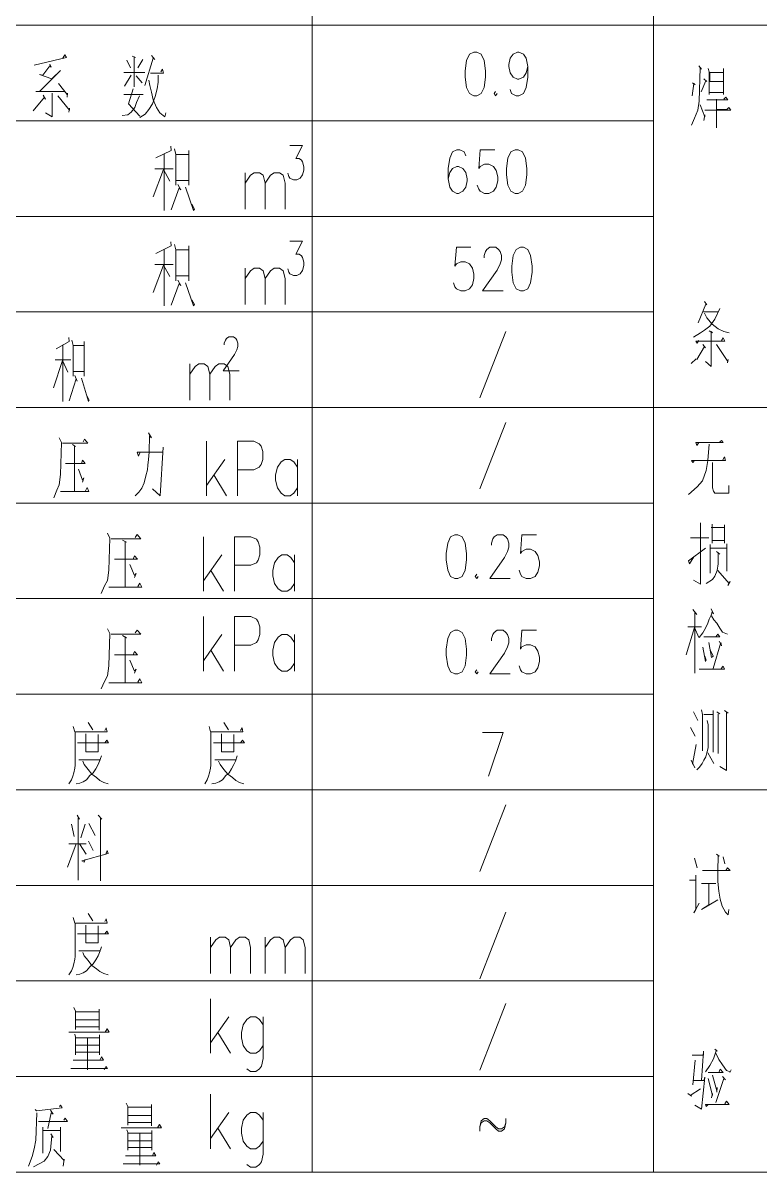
# Model space of a CAD drawing. Header units: millimetres. Extents: x 0 to 829, y 0 to 586.
# Drawn here: x 650.5 to 703.7, y 416.1 to 499 of the extents above; entities that cross this region are included whole.
import ezdxf

# ---------------------------------------------------------------- set-up
doc = ezdxf.new("R2010")
doc.units = ezdxf.units.MM

msp = doc.modelspace()

# ---------------------------------------------------------------- linework, layer by layer
at = {"color": 0, "lineweight": 0}
for points in [[(696.012917, 567.887556), (696.012917, 416.055528)], [(671.367861, 560.983694), (671.367861, 416.055528)], [(769.958667, 498.873639), (622.070694, 498.873639)], [(651.284222, 496.005556), (653.630194, 496.545306), (653.492611, 496.742861), (653.355028, 496.495917)], [(658.375056, 496.644083), (658.614944, 496.545306), (658.512639, 496.594694), (658.512639, 494.425111), (658.512639, 495.462278), (657.754167, 495.462278), (659.271111, 495.462278)], [(657.994056, 496.34775), (658.237472, 495.808)], [(659.133528, 496.397139), (658.787806, 495.808)], [(659.754417, 496.693472), (659.997833, 496.397139), (659.892, 496.495917), (659.271111, 494.523889)], [(686.932417, 495.889139), (686.830111, 495.437583), (686.618444, 495.137722), (686.300944, 494.989556), (686.198639, 494.989556), (685.881139, 495.137722), (685.673, 495.437583), (685.567167, 495.889139), (685.567167, 496.040833), (685.673, 496.492389), (685.881139, 496.79225), (686.198639, 496.940417), (686.300944, 496.940417), (686.618444, 496.79225), (686.830111, 496.492389), (686.932417, 495.889139), (686.932417, 495.137722), (686.830111, 494.386306), (686.618444, 493.938278), (686.300944, 493.786583), (686.092806, 493.786583), (685.775306, 493.938278), (685.673, 494.238139)], [(652.423694, 496.054944), (652.526, 495.857389), (652.423694, 495.956167), (651.905111, 495.264722), (651.665222, 495.314111), (652.561278, 495.017778), (653.182167, 495.610444), (651.665222, 494.082917), (651.421806, 494.082917), (653.492611, 494.082917), (653.044583, 494.672056), (653.665472, 493.885361), (653.70075, 493.984139), (653.665472, 493.687806)], [(659.687389, 495.412889), (660.618722, 495.412889), (660.548167, 495.709222), (660.445861, 495.511667)], [(699.283167, 495.952639), (699.487778, 495.705694), (699.385472, 495.804472), (699.318444, 493.387944), (699.212611, 492.745889), (698.972722, 492.15675), (698.764583, 491.662861)], [(699.971083, 495.755083), (700.041639, 495.508139), (700.041639, 493.881833), (700.041639, 494.03), (701.075278, 494.03), (701.075278, 493.881833), (701.075278, 495.755083), (701.075278, 495.45875), (700.076917, 495.45875), (700.076917, 494.816694), (701.043528, 494.816694)], [(658.3045, 495.264722), (657.821194, 494.4745)], [(658.650222, 495.215333), (659.09825, 494.721444)], [(660.237722, 495.264722), (660.237722, 494.770833), (660.170694, 494.276944), (660.029583, 493.737194), (659.824972, 493.193917), (659.581556, 492.798806), (659.306389, 492.453083), (658.925389, 492.209667)], [(659.581556, 494.919), (659.652111, 494.523889), (659.754417, 494.033528), (659.892, 493.49025), (660.135417, 492.946972), (660.375306, 492.551861), (660.721028, 492.259056), (660.791583, 492.551861)], [(698.835139, 494.717917), (699.03975, 494.56975), (698.937444, 494.668528), (698.799861, 493.783056)], [(699.660639, 495.01425), (699.868778, 494.816694), (699.798222, 494.866083), (699.456028, 494.079389)], [(651.940389, 493.835972), (652.11325, 493.539639), (652.042694, 493.687806), (651.213667, 492.700028)], [(652.596556, 493.984139), (652.596556, 492.259056), (652.11325, 492.551861)], [(653.009306, 493.786583), (653.838333, 492.749417), (653.838333, 492.897583), (653.803056, 492.60125)], [(658.893639, 493.786583), (658.6855, 493.292694), (658.547917, 492.946972), (658.3045, 492.60125), (658.064611, 492.403694), (657.648333, 492.357833)], [(657.754167, 493.885361), (659.168806, 493.885361)], [(658.442083, 494.276944), (658.099889, 493.193917), (658.925389, 492.308444)], [(684.618194, 494.086444), (684.515889, 493.938278), (684.618194, 493.786583), (684.724028, 493.938278)], [(699.385472, 493.141), (699.731194, 492.255528), (699.731194, 492.403694), (699.660639, 492.008583)], [(699.731194, 492.745889), (701.593861, 492.745889), (701.456278, 492.943444), (701.318694, 492.795278), (700.560222, 492.795278), (700.560222, 493.536111), (700.560222, 491.465306)], [(699.868778, 493.486722), (701.385722, 493.486722), (701.248139, 493.684278), (701.110556, 493.536111)], [(696.012917, 491.969778), (622.070694, 491.969778)], [(661.151417, 490.138861), (661.183167, 489.842528), (660.078972, 489.29925)], [(661.426583, 489.941306), (661.528889, 489.546194), (661.528889, 487.327222), (661.528889, 487.672944), (662.460222, 487.672944), (662.460222, 487.327222), (662.460222, 489.842528), (662.460222, 489.546194), (661.528889, 489.546194)], [(669.76625, 490.181194), (670.669361, 490.181194), (670.179, 489.242806), (670.422417, 489.242806), (670.588222, 489.126389), (670.669361, 489.009972), (670.754028, 488.657194), (670.754028, 488.420833), (670.669361, 488.071583), (670.507083, 487.835222), (670.260139, 487.718806), (670.013194, 487.718806), (669.76625, 487.835222), (669.685111, 487.951639), (669.603972, 488.188)], [(682.455667, 489.436833), (682.349833, 489.736694), (682.032333, 489.888389), (681.824194, 489.888389), (681.506694, 489.736694), (681.298556, 489.285139), (681.192722, 488.53725), (681.192722, 487.785833), (681.298556, 487.182583), (681.506694, 486.882722), (681.824194, 486.731028), (681.930028, 486.731028), (682.244, 486.882722), (682.455667, 487.182583), (682.557972, 487.634139), (682.557972, 487.785833), (682.455667, 488.233861), (682.244, 488.53725), (681.930028, 488.685417), (681.824194, 488.685417), (681.506694, 488.53725), (681.298556, 488.233861), (681.192722, 487.785833)], [(684.558222, 489.888389), (683.506944, 489.888389), (683.401111, 488.53725), (683.506944, 488.685417), (683.820917, 488.837111), (684.138417, 488.837111), (684.452389, 488.685417), (684.664056, 488.385556), (684.766361, 487.934), (684.766361, 487.634139), (684.664056, 487.182583), (684.452389, 486.882722), (684.138417, 486.731028), (683.820917, 486.731028), (683.506944, 486.882722), (683.401111, 487.034417), (683.295278, 487.334278)], [(660.011944, 488.512556), (661.324278, 488.512556), (660.668111, 488.512556), (660.668111, 489.595583), (660.668111, 485.503361)], [(659.874361, 486.491139), (660.632833, 488.463167), (661.080861, 487.623556)], [(666.520694, 485.602139), (666.520694, 488.230333)], [(666.520694, 487.478917), (666.915806, 488.043361), (667.176861, 488.230333), (667.571972, 488.230333), (667.836556, 488.043361), (667.967083, 487.478917), (667.967083, 485.602139)], [(667.967083, 487.478917), (668.362194, 488.043361), (668.62325, 488.230333), (669.018361, 488.230333), (669.279417, 488.043361), (669.413472, 487.478917), (669.413472, 485.602139)], [(661.666472, 487.376611), (661.874611, 486.9815), (661.772306, 487.129667), (661.183167, 485.55275)], [(662.220333, 487.179056), (662.805944, 485.503361), (662.8765, 485.602139), (662.668361, 485.947861)], [(696.012917, 485.069444), (622.070694, 485.069444)], [(661.151417, 483.235), (661.183167, 482.942194), (660.078972, 482.398917)], [(661.426583, 483.037444), (661.528889, 482.645861), (661.528889, 480.426889), (661.528889, 480.772611), (662.460222, 480.772611), (662.460222, 480.426889), (662.460222, 482.942194), (662.460222, 482.645861), (661.528889, 482.645861)], [(669.76625, 483.280861), (670.669361, 483.280861), (670.179, 482.342472), (670.422417, 482.342472), (670.588222, 482.226056), (670.669361, 482.106111), (670.754028, 481.756861), (670.754028, 481.5205), (670.669361, 481.167722), (670.507083, 480.934889), (670.260139, 480.814944), (670.013194, 480.814944), (669.76625, 480.934889), (669.685111, 481.051306), (669.603972, 481.287667)], [(660.011944, 481.608694), (661.324278, 481.608694), (660.668111, 481.608694), (660.668111, 482.69525), (660.668111, 478.603028)], [(682.836667, 482.839889), (681.785389, 482.839889), (681.679556, 481.48875), (681.785389, 481.640444), (682.099361, 481.788611), (682.416861, 481.788611), (682.730833, 481.640444), (682.9425, 481.337056), (683.048333, 480.889028), (683.048333, 480.585639), (682.9425, 480.137611), (682.730833, 479.834222), (682.416861, 479.686056), (682.099361, 479.686056), (681.785389, 479.834222), (681.679556, 479.985917), (681.573722, 480.285778)], [(683.782111, 482.088472), (683.782111, 482.240167), (683.887944, 482.540028), (683.993778, 482.691722), (684.201917, 482.839889), (684.62525, 482.839889), (684.833389, 482.691722), (684.939222, 482.540028), (685.045056, 482.240167), (685.045056, 481.940306), (684.939222, 481.640444), (684.731083, 481.188889), (683.676278, 479.686056), (685.150889, 479.686056)], [(659.874361, 479.587278), (660.632833, 481.559306), (661.080861, 480.723222)], [(666.520694, 478.701806), (666.520694, 481.33)], [(666.520694, 480.578583), (666.915806, 481.143028), (667.176861, 481.33), (667.571972, 481.33), (667.836556, 481.143028), (667.967083, 480.578583), (667.967083, 478.701806)], [(667.967083, 480.578583), (668.362194, 481.143028), (668.62325, 481.33), (669.018361, 481.33), (669.279417, 481.143028), (669.413472, 480.578583), (669.413472, 478.701806)], [(661.666472, 480.476278), (661.874611, 480.081167), (661.772306, 480.229333), (661.183167, 478.652417)], [(662.220333, 480.278722), (662.805944, 478.603028), (662.8765, 478.701806), (662.668361, 479.047528)], [(699.695917, 478.924056), (699.868778, 478.677111), (699.798222, 478.7265), (699.247889, 477.396528)], [(696.012917, 478.169111), (622.070694, 478.169111)], [(699.628889, 478.183222), (700.697806, 478.183222), (700.800111, 478.430167), (700.454389, 477.643472), (700.076917, 477.149583), (699.695917, 476.85325), (699.42075, 476.655694), (698.902167, 476.359361)], [(699.695917, 478.084444), (699.868778, 477.74225), (700.249778, 477.29775), (700.697806, 476.952028), (701.110556, 476.754472), (701.491556, 476.655694)], [(665.021389, 475.794917), (665.021389, 475.911333), (665.102528, 476.144167), (665.187194, 476.264111), (665.349472, 476.380528), (665.677556, 476.380528), (665.843361, 476.264111), (665.9245, 476.144167), (666.009167, 475.911333), (666.009167, 475.674972), (665.9245, 475.442139), (665.762222, 475.089361), (664.94025, 473.914611), (666.090306, 473.914611)], [(685.359028, 476.765056), (683.468139, 471.956694)], [(700.041639, 476.803861), (700.281528, 476.655694), (700.179222, 476.754472), (700.179222, 474.239167), (699.766472, 474.584889)], [(652.808222, 474.708361), (653.930056, 474.708361), (653.369139, 474.708361), (653.369139, 475.791389), (653.369139, 471.702694)], [(653.781889, 476.334667), (653.813639, 476.038333), (652.868194, 475.498583)], [(654.01825, 476.137111), (654.109972, 475.742), (654.109972, 473.526556), (654.109972, 473.86875), (654.90725, 473.86875), (654.90725, 473.526556), (654.90725, 476.038333), (654.90725, 475.742), (654.109972, 475.742)], [(699.283167, 476.112417), (699.177333, 475.918389), (699.075028, 476.066556), (701.181111, 476.066556), (701.043528, 476.309972), (700.937694, 476.112417)], [(699.593611, 475.819611), (699.766472, 475.572667), (699.695917, 475.671444), (699.145583, 474.733056)], [(700.560222, 475.819611), (701.385722, 474.584889), (701.421, 474.733056), (701.353972, 474.486111)], [(699.110306, 474.782444), (698.729306, 474.436722)], [(652.688278, 472.686944), (653.340917, 474.658972), (653.725444, 473.819361)], [(662.523722, 471.801472), (662.523722, 474.429667)], [(662.523722, 473.67825), (662.918833, 474.242694), (663.179889, 474.429667), (663.575, 474.429667), (663.839583, 474.242694), (663.970111, 473.67825), (663.970111, 471.801472)], [(663.970111, 473.67825), (664.365222, 474.242694), (664.626278, 474.429667), (665.021389, 474.429667), (665.285972, 474.242694), (665.4165, 473.67825), (665.4165, 471.801472)], [(654.226389, 473.575944), (654.402778, 473.180833), (654.314583, 473.329), (653.813639, 471.752083)], [(654.699111, 473.378389), (655.203583, 471.702694), (655.263556, 471.801472), (655.083639, 472.143667)], [(769.958667, 471.26525), (622.070694, 471.26525)], [(685.359028, 470.196333), (683.468139, 465.387972)], [(653.104556, 469.088611), (653.252722, 468.742889), (653.19275, 466.425139), (653.104556, 465.687833), (652.924639, 465.292722), (652.720028, 464.749444)], [(653.340917, 468.6935), (655.171833, 468.6935), (654.935472, 468.989833), (654.819056, 468.792278)], [(659.535694, 469.434333), (659.772056, 469.088611), (659.623889, 469.236778), (659.595667, 468.054972), (659.535694, 467.511694), (659.507472, 467.116583), (659.475722, 466.770861), (659.359306, 466.326361), (659.239361, 465.836), (659.062972, 465.440889), (658.854833, 465.144556), (658.59025, 464.897611)], [(699.283167, 468.732306), (699.145583, 468.53475), (699.075028, 468.732306), (701.043528, 468.732306), (700.937694, 468.880472), (700.800111, 468.781694)], [(654.05, 468.594722), (654.286361, 468.446556), (654.198167, 468.495944), (654.198167, 465.193944), (653.19275, 465.193944), (655.231806, 465.193944), (655.115389, 465.490278), (654.995444, 465.243333)], [(658.914806, 468.005583), (658.826611, 467.758639), (658.738417, 468.054972), (660.569333, 468.054972)], [(660.601083, 468.397167), (660.392944, 464.897611), (659.832028, 465.3915)], [(663.73375, 464.897611), (663.73375, 468.841667)], [(665.970361, 464.897611), (665.970361, 468.841667), (667.152167, 468.841667), (667.547278, 468.654694), (667.677806, 468.467722), (667.808333, 468.09025), (667.808333, 467.525806), (667.677806, 467.151861), (667.547278, 466.964889), (667.152167, 466.777917), (665.970361, 466.777917)], [(700.041639, 468.633528), (699.939333, 467.451722), (699.8335, 466.710889), (699.558333, 465.973583), (699.177333, 465.529083), (698.556444, 464.985806)], [(653.545528, 467.215361), (654.967222, 467.215361), (654.787306, 467.462306), (654.699111, 467.215361)], [(665.049611, 467.525806), (663.73375, 465.649028)], [(670.306, 466.964889), (670.044944, 467.338833), (669.780361, 467.525806), (669.38525, 467.525806), (669.124194, 467.338833), (668.859611, 466.964889), (668.729083, 466.400444), (668.729083, 466.0265), (668.859611, 465.462056), (669.124194, 465.084583), (669.38525, 464.897611), (669.780361, 464.897611), (670.044944, 465.084583), (670.306, 465.462056)], [(670.306, 467.525806), (670.306, 464.897611)], [(698.972722, 467.451722), (698.866889, 467.303556), (698.764583, 467.451722), (701.216389, 467.451722), (701.145833, 467.698667), (701.00825, 467.451722)], [(700.281528, 467.303556), (700.281528, 465.479694), (700.352083, 465.23275), (700.454389, 465.084583), (701.456278, 465.084583), (701.456278, 465.627861)], [(654.4945, 466.82025), (654.787306, 466.033556), (654.879028, 466.181722), (654.787306, 465.885389)], [(664.259389, 466.400444), (665.180139, 464.897611)], [(696.012917, 464.364917), (622.070694, 464.364917)], [(698.694028, 461.860194), (700.006361, 461.860194), (699.42075, 461.860194), (699.42075, 462.943222), (699.42075, 458.508806), (698.902167, 458.801611)], [(700.249778, 462.844444), (700.249778, 461.465083), (700.249778, 461.662639), (701.145833, 461.662639), (701.145833, 461.465083), (701.145833, 462.795056), (701.145833, 462.5975), (700.179222, 462.5975)], [(656.575889, 462.188278), (656.74875, 461.842556), (656.681722, 459.524806), (656.575889, 458.783972), (656.371278, 458.392389), (656.127861, 457.849111)], [(657.680083, 461.694389), (657.958778, 461.546222), (657.852944, 461.595611), (657.852944, 458.293611), (656.681722, 458.293611), (659.062972, 458.293611), (658.921861, 458.589944), (658.784278, 458.343)], [(656.854583, 461.793167), (658.992417, 461.793167), (658.71725, 462.0895), (658.579667, 461.891944)], [(663.522083, 457.997278), (663.522083, 461.941333)], [(665.758694, 457.997278), (665.758694, 461.941333), (666.9405, 461.941333), (667.335611, 461.754361), (667.466139, 461.563861), (667.596667, 461.189917), (667.596667, 460.625472), (667.466139, 460.251528), (667.335611, 460.061028), (666.9405, 459.874056), (665.758694, 459.874056)], [(684.30775, 461.331028), (684.30775, 461.479194), (684.413583, 461.779056), (684.519417, 461.93075), (684.731083, 462.082444), (685.150889, 462.082444), (685.359028, 461.93075), (685.464861, 461.779056), (685.570694, 461.479194), (685.570694, 461.179333), (685.464861, 460.879472), (685.256722, 460.427917), (684.201917, 458.925083), (685.676528, 458.925083)], [(687.567417, 462.082444), (686.516139, 462.082444), (686.410306, 460.727778), (686.516139, 460.879472), (686.833639, 461.027639), (687.147611, 461.027639), (687.465111, 460.879472), (687.67325, 460.579611), (687.779083, 460.128056), (687.779083, 459.828194), (687.67325, 459.376639), (687.465111, 459.076778), (687.147611, 458.925083), (686.833639, 458.925083), (686.516139, 459.076778), (686.410306, 459.224944), (686.308, 459.528333)], [(700.112194, 459.2955), (700.112194, 461.366306), (700.112194, 461.119361), (701.318694, 461.119361), (701.318694, 461.415694), (701.318694, 459.443667)], [(664.837944, 460.625472), (663.522083, 458.748694)], [(670.094333, 460.061028), (669.833278, 460.4385), (669.568694, 460.625472), (669.177111, 460.625472), (668.912528, 460.4385), (668.651472, 460.061028), (668.517417, 459.500111), (668.517417, 459.122639), (668.651472, 458.561722), (668.912528, 458.18425), (669.177111, 457.997278), (669.568694, 457.997278), (669.833278, 458.18425), (670.094333, 458.561722)], [(670.094333, 460.625472), (670.094333, 457.997278)], [(698.937444, 460.480833), (698.627, 459.986944), (698.556444, 460.1845), (699.766472, 461.119361)], [(700.560222, 460.872417), (700.800111, 460.674861), (700.697806, 460.773639), (700.697806, 459.986944), (700.62725, 459.493056), (700.454389, 459.097944), (700.281528, 458.851), (699.8335, 458.558194)], [(657.094472, 460.315028), (658.752528, 460.315028), (658.544389, 460.561972), (658.442083, 460.315028)], [(658.198667, 459.919917), (658.544389, 459.129694), (658.646694, 459.277861), (658.544389, 458.981528)], [(664.047722, 459.500111), (664.968472, 457.997278)], [(683.256472, 459.224944), (683.150639, 459.076778), (683.256472, 458.925083), (683.362306, 459.076778)], [(700.662528, 459.493056), (701.491556, 458.558194), (701.558583, 458.702833), (701.385722, 458.410028)], [(696.012917, 457.464583), (622.070694, 457.464583)], [(698.866889, 456.670833), (699.145583, 456.325111), (699.008, 456.473278), (699.008, 452.084722)], [(700.179222, 456.720222), (700.352083, 456.3745), (700.249778, 456.522667), (700.179222, 456.275722), (700.041639, 455.979389), (699.939333, 455.683056), (699.766472, 455.337333), (699.593611, 454.991611), (699.318444, 454.649417)], [(663.522083, 452.236417), (663.522083, 456.176944)], [(665.758694, 452.236417), (665.758694, 456.176944), (666.9405, 456.176944), (667.335611, 455.989972), (667.466139, 455.803), (667.596667, 455.429056), (667.596667, 454.864611), (667.466139, 454.487139), (667.335611, 454.300167), (666.9405, 454.113194), (665.758694, 454.113194)], [(700.2145, 456.226333), (700.387361, 455.93), (700.591972, 455.683056), (700.800111, 455.337333), (701.00825, 455.041), (701.353972, 454.892833)], [(656.575889, 455.284417), (656.74875, 454.942222), (656.681722, 452.624472), (656.575889, 451.883639), (656.371278, 451.488528), (656.127861, 450.948778)], [(657.680083, 454.794056), (657.958778, 454.645889), (657.852944, 454.695278), (657.852944, 451.38975), (656.681722, 451.38975), (659.062972, 451.38975), (658.921861, 451.686083), (658.784278, 451.439139)], [(656.854583, 454.892833), (658.992417, 454.892833), (658.71725, 455.185639), (658.579667, 454.991611)], [(664.837944, 454.864611), (663.522083, 452.984306)], [(670.094333, 454.300167), (669.833278, 454.677639), (669.568694, 454.864611), (669.177111, 454.864611), (668.912528, 454.677639), (668.651472, 454.300167), (668.517417, 453.735722), (668.517417, 453.361778), (668.651472, 452.797333), (668.912528, 452.423389), (669.177111, 452.236417), (669.568694, 452.236417), (669.833278, 452.423389), (670.094333, 452.797333)], [(670.094333, 454.864611), (670.094333, 452.236417)], [(684.30775, 454.427167), (684.30775, 454.578861), (684.413583, 454.878722), (684.519417, 455.030417), (684.731083, 455.178583), (685.150889, 455.178583), (685.359028, 455.030417), (685.464861, 454.878722), (685.570694, 454.578861), (685.570694, 454.279), (685.464861, 453.979139), (685.256722, 453.527583), (684.201917, 452.02475), (685.676528, 452.02475)], [(687.567417, 455.178583), (686.516139, 455.178583), (686.410306, 453.827444), (686.516139, 453.979139), (686.833639, 454.127306), (687.147611, 454.127306), (687.465111, 453.979139), (687.67325, 453.67575), (687.779083, 453.227722), (687.779083, 452.924333), (687.67325, 452.476306), (687.465111, 452.176444), (687.147611, 452.02475), (686.833639, 452.02475), (686.516139, 452.176444), (686.410306, 452.324611), (686.308, 452.624472)], [(698.383583, 453.414694), (698.972722, 455.386722), (699.283167, 454.649417)], [(698.489417, 455.436111), (699.487778, 455.436111)], [(699.660639, 454.698806), (700.800111, 454.698806), (700.662528, 454.892833), (700.524944, 454.698806)], [(699.593611, 453.957972), (699.766472, 452.924333), (699.8335, 453.019583), (699.731194, 453.315917)], [(700.006361, 454.303694), (700.2145, 453.217139), (700.316806, 453.315917), (700.143944, 453.711028)], [(700.764833, 454.402472), (700.937694, 454.05675), (700.870667, 454.303694), (700.316806, 452.430444)], [(657.094472, 453.411167), (658.752528, 453.411167), (658.544389, 453.658111), (658.442083, 453.411167)], [(664.047722, 453.735722), (664.968472, 452.236417)], [(658.198667, 453.019583), (658.544389, 452.229361), (658.646694, 452.377528), (658.544389, 452.081194)], [(683.256472, 452.324611), (683.150639, 452.176444), (683.256472, 452.02475), (683.362306, 452.176444)], [(699.318444, 452.381056), (701.145833, 452.381056), (701.043528, 452.578611), (700.905944, 452.430444)], [(696.012917, 450.560722), (622.070694, 450.560722)], [(698.902167, 449.297778), (699.212611, 448.655722)], [(699.487778, 449.445944), (699.558333, 449.100222), (699.558333, 446.486139)], [(699.660639, 449.100222), (700.316806, 449.100222)], [(700.316806, 449.396556), (700.316806, 446.387361)], [(700.591972, 449.297778), (700.800111, 449.149611)], [(700.697806, 449.149611), (700.697806, 446.288583)], [(701.283417, 449.297778), (701.283417, 445.057389), (700.800111, 445.353722)], [(701.145833, 449.396556), (701.421, 449.199)], [(654.1135, 448.235917), (654.215806, 447.840806), (656.561778, 447.840806), (656.49475, 448.137139), (656.388917, 447.939583)], [(655.182417, 448.53225), (655.528139, 447.988972)], [(663.920722, 448.235917), (664.023028, 447.840806), (666.369, 447.840806), (666.301972, 448.137139), (666.196139, 447.939583)], [(664.989639, 448.53225), (665.335361, 447.988972)], [(698.694028, 448.161833), (699.03975, 447.523306)], [(699.904056, 448.655722), (699.971083, 448.359389), (699.971083, 446.683694), (699.868778, 446.337972), (699.798222, 446.041639), (699.660639, 445.798222), (699.523056, 445.551278), (699.350194, 445.304333), (699.145583, 445.106778)], [(654.251083, 447.840806), (654.251083, 445.427806), (654.215806, 445.23025), (654.14525, 444.884528), (654.078222, 444.637583), (653.975917, 444.390639), (653.803056, 444.094306)], [(655.009556, 447.692639), (655.009556, 446.412056), (655.905611, 446.412056), (655.905611, 447.64325)], [(664.058306, 447.840806), (664.058306, 445.427806), (664.023028, 445.23025), (663.956, 444.884528), (663.885444, 444.637583), (663.783139, 444.390639), (663.610278, 444.094306)], [(664.816778, 447.692639), (664.816778, 446.412056), (665.712833, 446.412056), (665.712833, 447.64325)], [(683.676278, 447.791417), (685.150889, 447.791417), (684.099611, 444.637583)], [(654.423944, 447.054111), (656.664083, 447.054111), (656.5265, 447.251667), (656.388917, 447.054111)], [(664.231167, 447.054111), (666.474833, 447.054111), (666.33725, 447.251667), (666.196139, 447.054111)], [(698.835139, 445.501889), (699.110306, 446.930639)], [(656.149028, 446.115722), (656.011444, 445.720611), (655.905611, 445.477194), (655.73275, 445.180861), (655.559889, 444.884528), (655.32, 444.686972), (655.080111, 444.390639), (654.836694, 444.242472), (654.596806, 444.143694), (654.318111, 444.094306)], [(654.52625, 445.819389), (656.078472, 445.819389)], [(654.801417, 445.720611), (654.90725, 445.477194), (655.182417, 445.131472), (655.457583, 444.78575), (655.803306, 444.538806), (656.043194, 444.34125), (656.321889, 444.193083), (656.632333, 444.094306)], [(665.95625, 446.115722), (665.818667, 445.720611), (665.712833, 445.477194), (665.5435, 445.180861), (665.370639, 444.884528), (665.127222, 444.686972), (664.887333, 444.390639), (664.643917, 444.242472), (664.404028, 444.143694), (664.128861, 444.094306)], [(664.333472, 445.819389), (665.885694, 445.819389)], [(664.608639, 445.720611), (664.714472, 445.477194), (664.989639, 445.131472), (665.264806, 444.78575), (665.610528, 444.538806), (665.853944, 444.34125), (666.129111, 444.193083), (666.439556, 444.094306)], [(698.729306, 445.798222), (699.008, 445.254944)], [(699.939333, 446.337972), (700.387361, 445.551278)], [(696.012917, 443.660389), (622.070694, 443.660389)], [(769.958667, 443.660389), (696.012917, 443.660389)], [(685.359028, 442.570306), (683.468139, 437.761944)], [(654.388667, 441.829472), (654.561528, 441.533139), (654.455694, 441.631917), (654.455694, 437.144583)], [(655.905611, 441.829472), (656.184306, 441.533139), (656.078472, 441.631917), (656.078472, 437.095194)], [(653.975917, 441.187417), (654.180528, 440.298417)], [(654.974278, 441.187417), (654.663833, 440.199639)], [(655.249444, 441.236806), (655.701, 440.347806)], [(655.217694, 439.956222), (655.559889, 439.264778)], [(654.318111, 439.758667), (653.697222, 438.082972)], [(653.803056, 439.758667), (655.044833, 439.758667)], [(654.561528, 439.758667), (655.044833, 439.017833)], [(654.974278, 438.622722), (654.90725, 438.425167), (654.734389, 438.523944), (656.632333, 439.067222), (656.561778, 439.264778), (656.459472, 439.017833)], [(700.560222, 439.010778), (700.764833, 438.862611), (700.697806, 438.862611), (700.662528, 437.828972), (700.662528, 437.03875), (700.733083, 436.350833), (700.835389, 435.758167), (700.972972, 435.264278), (701.216389, 434.819778), (701.421, 434.622222), (701.456278, 435.017333)], [(698.972722, 438.714444), (699.177333, 438.026528)], [(701.043528, 438.813222), (701.181111, 438.322861)], [(698.627, 437.137528), (699.075028, 437.137528), (699.075028, 437.48325), (699.075028, 435.017333), (698.937444, 434.770389), (699.318444, 435.461833)], [(699.558333, 437.828972), (701.558583, 437.828972), (701.353972, 438.026528), (701.248139, 437.828972)], [(696.012917, 436.760056), (622.070694, 436.760056)], [(699.487778, 436.890583), (700.524944, 436.890583), (700.006361, 436.890583), (700.006361, 435.363056), (699.487778, 435.017333), (700.662528, 435.708778)], [(654.251083, 434.040139), (654.251083, 431.623611), (654.215806, 431.426056), (654.14525, 431.080333), (654.078222, 430.833389), (653.975917, 430.589972), (653.803056, 430.293639)], [(654.1135, 434.43525), (654.215806, 434.040139), (656.561778, 434.040139), (656.49475, 434.336472), (656.388917, 434.138917)], [(655.182417, 434.728056), (655.528139, 434.188306)], [(685.359028, 434.81625), (683.468139, 430.007889)], [(654.423944, 433.249917), (656.664083, 433.249917), (656.5265, 433.447472), (656.388917, 433.249917)], [(655.009556, 433.891972), (655.009556, 432.611389), (655.905611, 432.611389), (655.905611, 433.842583)], [(664.023028, 430.392417), (664.023028, 433.020611)], [(664.023028, 432.269194), (664.418139, 432.833639), (664.679194, 433.020611), (665.074306, 433.020611), (665.338889, 432.833639), (665.469417, 432.269194), (665.469417, 430.392417)], [(665.469417, 432.269194), (665.864528, 432.833639), (666.125583, 433.020611), (666.520694, 433.020611), (666.78175, 432.833639), (666.915806, 432.269194), (666.915806, 430.392417)], [(667.967083, 430.392417), (667.967083, 433.020611)], [(667.967083, 432.269194), (668.362194, 432.833639), (668.62325, 433.020611), (669.018361, 433.020611), (669.279417, 432.833639), (669.413472, 432.269194), (669.413472, 430.392417)], [(669.413472, 432.269194), (669.805056, 432.833639), (670.069639, 433.020611), (670.46475, 433.020611), (670.725806, 432.833639), (670.859861, 432.269194), (670.859861, 430.392417)], [(656.149028, 432.315056), (656.011444, 431.919944), (655.905611, 431.673), (655.73275, 431.376667), (655.559889, 431.080333), (655.32, 430.882778), (655.080111, 430.589972), (654.836694, 430.441806), (654.596806, 430.343028), (654.318111, 430.293639)], [(654.52625, 432.018722), (656.078472, 432.018722)], [(654.801417, 431.919944), (654.90725, 431.673), (655.182417, 431.327278), (655.457583, 430.981556), (655.803306, 430.738139), (656.043194, 430.540583), (656.321889, 430.392417), (656.632333, 430.293639)], [(696.012917, 429.859722), (622.070694, 429.859722)], [(664.023028, 424.628028), (664.023028, 428.572083)], [(685.359028, 428.222833), (683.468139, 423.414472)], [(654.14525, 427.9265), (654.286361, 427.679556), (654.286361, 426.349583), (654.286361, 426.547139), (655.976167, 426.547139), (655.976167, 426.300194), (655.976167, 427.827722), (655.976167, 427.630167), (654.286361, 427.630167), (655.976167, 427.630167), (655.976167, 427.041028), (654.286361, 427.041028)], [(665.338889, 427.25975), (664.023028, 425.379444)], [(667.836556, 426.695306), (667.571972, 427.06925), (667.307389, 427.25975), (666.915806, 427.25975), (666.651222, 427.06925), (666.390167, 426.695306), (666.256111, 426.130861), (666.256111, 425.756917), (666.390167, 425.192472), (666.651222, 424.818528), (666.915806, 424.628028), (667.307389, 424.628028), (667.571972, 424.818528), (667.836556, 425.192472)], [(667.836556, 427.25975), (667.836556, 424.254083), (667.7025, 423.689639), (667.571972, 423.502667), (667.307389, 423.315694), (666.915806, 423.315694), (666.651222, 423.502667)], [(653.803056, 426.152028), (656.699361, 426.152028), (656.561778, 426.398972), (656.424194, 426.152028)], [(654.215806, 426.003861), (654.286361, 425.806306), (654.286361, 424.525722), (654.286361, 424.723278), (656.011444, 424.723278), (656.011444, 424.525722), (656.011444, 425.954472), (656.011444, 425.756917), (654.286361, 425.756917), (654.286361, 425.213639), (656.011444, 425.213639), (655.147139, 425.213639), (655.147139, 425.756917), (655.147139, 423.439167), (655.147139, 424.130611), (654.1135, 424.130611), (656.286611, 424.130611), (656.149028, 424.377556), (656.043194, 424.130611)], [(664.548667, 426.130861), (665.469417, 424.628028)], [(700.454389, 424.924361), (700.62725, 424.779722), (700.560222, 424.874972), (700.352083, 424.236444), (700.076917, 423.742556), (699.766472, 423.298056)], [(698.799861, 424.483389), (699.628889, 424.483389), (699.628889, 424.779722), (699.487778, 422.659528), (698.902167, 422.659528), (699.660639, 422.659528), (699.731194, 422.906472), (699.487778, 420.588722), (699.008, 420.885056)], [(699.03975, 424.137667), (698.866889, 422.363194)], [(700.524944, 424.631556), (700.733083, 424.187056), (701.00825, 423.791944), (701.283417, 423.396833), (701.558583, 423.298056), (701.629139, 423.446222), (701.526833, 423.248667)], [(653.940639, 423.537944), (656.597056, 423.537944), (656.459472, 423.686111), (656.353639, 423.439167)], [(699.971083, 423.248667), (701.043528, 423.248667), (700.835389, 423.495611), (700.733083, 423.248667)], [(696.012917, 422.955861), (622.070694, 422.955861)], [(699.971083, 422.807694), (700.281528, 421.572972), (700.281528, 421.721139), (700.2145, 421.424806)], [(700.281528, 423.051111), (700.591972, 421.918694), (700.62725, 422.165639), (700.591972, 421.819917)], [(701.00825, 422.955861), (701.216389, 422.708917), (701.110556, 422.807694), (700.524944, 421.082611)], [(664.023028, 417.727694), (664.023028, 421.67175)], [(698.489417, 421.721139), (698.764583, 421.523583), (698.662278, 421.572972), (699.42075, 422.066861)], [(651.354778, 420.581667), (651.457083, 420.482889), (653.31975, 420.680444), (653.182167, 420.878), (653.111611, 420.779222)], [(657.927028, 421.026167), (658.064611, 420.779222), (658.064611, 419.44925), (658.064611, 419.643278), (659.754417, 419.643278), (659.754417, 419.399861), (659.754417, 420.927389), (659.754417, 420.729833), (658.064611, 420.729833), (659.754417, 420.729833), (659.754417, 420.137167), (658.064611, 420.137167)], [(699.971083, 420.934444), (699.8335, 420.786278), (699.766472, 420.934444), (701.491556, 420.934444), (701.283417, 421.177861), (701.181111, 420.983833)], [(651.492361, 420.334722), (651.421806, 418.362694), (651.284222, 417.724167), (651.146639, 417.180889), (650.871472, 416.489444)], [(651.594667, 419.692667), (653.70075, 419.692667), (653.527889, 419.939611), (653.422056, 419.791444)], [(652.458972, 420.532278), (652.663583, 420.235944), (652.526, 420.334722), (652.286111, 419.202306)], [(665.338889, 420.355889), (664.023028, 418.479111)], [(667.836556, 419.794972), (667.571972, 420.168917), (667.307389, 420.355889), (666.915806, 420.355889), (666.651222, 420.168917), (666.390167, 419.794972), (666.256111, 419.230528), (666.256111, 418.853056), (666.390167, 418.292139), (666.651222, 417.914667), (666.915806, 417.727694), (667.307389, 417.727694), (667.571972, 417.914667), (667.836556, 418.292139)], [(667.836556, 420.355889), (667.836556, 417.35375), (667.7025, 416.789306), (667.571972, 416.602333), (667.307389, 416.411833), (666.915806, 416.411833), (666.651222, 416.602333)], [(683.468139, 419.011806), (683.468139, 419.311667), (683.573972, 419.763222), (683.782111, 419.914917), (683.993778, 419.914917), (684.201917, 419.763222), (684.62525, 419.311667), (684.833389, 419.1635), (685.045056, 419.1635), (685.256722, 419.311667), (685.359028, 419.611528)], [(683.468139, 419.311667), (683.573972, 419.611528), (683.782111, 419.763222), (683.993778, 419.763222), (684.201917, 419.611528), (684.62525, 419.1635), (684.833389, 419.011806), (685.045056, 419.011806), (685.256722, 419.1635), (685.359028, 419.611528), (685.359028, 419.914917)], [(651.905111, 417.427833), (651.905111, 419.301083), (651.905111, 419.054139), (653.182167, 419.054139), (653.182167, 419.301083), (653.182167, 417.526611)], [(657.581306, 419.251694), (660.481139, 419.251694), (660.340028, 419.498639), (660.202444, 419.251694)], [(657.994056, 419.103528), (658.064611, 418.905972), (658.064611, 417.625389), (658.064611, 417.819417), (659.789694, 417.819417), (659.789694, 417.625389), (659.789694, 419.054139), (659.789694, 418.856583), (658.064611, 418.856583), (658.064611, 418.313306), (659.789694, 418.313306), (658.925389, 418.313306), (658.925389, 418.856583), (658.925389, 416.538833), (658.925389, 417.230278), (657.89175, 417.230278), (660.064861, 417.230278), (659.927278, 417.477222), (659.824972, 417.230278)], [(664.548667, 419.230528), (665.469417, 417.727694)], [(652.490722, 418.807194), (652.663583, 418.56025), (652.561278, 418.659028), (652.458972, 417.625389), (652.286111, 417.180889), (652.007417, 416.835167), (651.248944, 416.440056)], [(652.698861, 417.674778), (653.457333, 416.884556), (653.457333, 416.983333), (653.390306, 416.489444)], [(657.718889, 416.637611), (660.375306, 416.637611), (660.237722, 416.785778), (660.135417, 416.538833)], [(769.958667, 416.055528), (622.070694, 416.055528)]]:
    msp.add_lwpolyline(points, dxfattribs=at)
for points in [[(683.041278, 496.940417), (682.727306, 496.79225), (682.515639, 496.340694), (682.409806, 495.589278), (682.409806, 495.137722), (682.515639, 494.386306), (682.727306, 493.938278), (683.041278, 493.786583), (683.252944, 493.786583), (683.566917, 493.938278), (683.778583, 494.386306), (683.884417, 495.137722), (683.884417, 495.589278), (683.778583, 496.340694), (683.566917, 496.79225), (683.252944, 496.940417)], [(686.029306, 489.888389), (685.715333, 489.736694), (685.503667, 489.285139), (685.397833, 488.53725), (685.397833, 488.085694), (685.503667, 487.334278), (685.715333, 486.882722), (686.029306, 486.731028), (686.240972, 486.731028), (686.554944, 486.882722), (686.766611, 487.334278), (686.872444, 488.085694), (686.872444, 488.53725), (686.766611, 489.285139), (686.554944, 489.736694), (686.240972, 489.888389)], [(686.410306, 482.839889), (686.096333, 482.691722), (685.884667, 482.240167), (685.782361, 481.48875), (685.782361, 481.037194), (685.884667, 480.285778), (686.096333, 479.834222), (686.410306, 479.686056), (686.621972, 479.686056), (686.939472, 479.834222), (687.147611, 480.285778), (687.253444, 481.037194), (687.253444, 481.48875), (687.147611, 482.240167), (686.939472, 482.691722), (686.621972, 482.839889)], [(681.679556, 462.082444), (681.365583, 461.93075), (681.153917, 461.479194), (681.048083, 460.727778), (681.048083, 460.27975), (681.153917, 459.528333), (681.365583, 459.076778), (681.679556, 458.925083), (681.891222, 458.925083), (682.205194, 459.076778), (682.416861, 459.528333), (682.522694, 460.27975), (682.522694, 460.727778), (682.416861, 461.479194), (682.205194, 461.93075), (681.891222, 462.082444)], [(681.679556, 455.178583), (681.365583, 455.030417), (681.153917, 454.578861), (681.048083, 453.827444), (681.048083, 453.375889), (681.153917, 452.624472), (681.365583, 452.176444), (681.679556, 452.02475), (681.891222, 452.02475), (682.205194, 452.176444), (682.416861, 452.624472), (682.522694, 453.375889), (682.522694, 453.827444), (682.416861, 454.578861), (682.205194, 455.030417), (681.891222, 455.178583)]]:
    msp.add_lwpolyline(points, close=True, dxfattribs=at)

doc.saveas('drawing.dxf')
